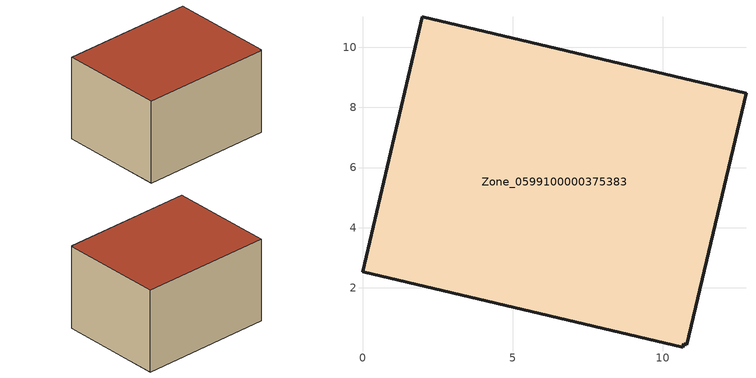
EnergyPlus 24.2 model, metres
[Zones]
Zone_0599100000375383
 floor ground (C_G): 2,11.01 12.76,8.48 10.79,0.11 10.69,0.14 10.66,0.03 0,2.53 z0
 wall outside (C_F): 12.76,8.48 2,11.01 0,2.53 10.66,0.03 10.69,0.14 10.79,0.11 12.76,8.48 z0:6.95
 roof outside (C_R): 2,11.01 0,2.53 10.66,0.03 10.69,0.14 10.79,0.11 12.76,8.48 z6.95
[BUILDING]
Pand.0599100000375383: North Axis=0; Terrain=City; Loads Convergence Tolerance Value=0.04; Temperature Convergence Tolerance Value=0.4; Solar Distribution=FullExterior; Maximum Number of Warmup Days=25; Minimum Number of Warmup Days=1
[Site:Location]
Rotterdam.The.Hague.AP_ZH_NLD Design_Conditions: Latitude=51.96; Longitude=4.45; Time Zone=1; Elevation=-4.5
[SITE:GROUNDTEMPERATURE:BUILDINGSURFACE]
18, 18, 18, 18, 18, 18, 18, 18, 18, 18, 18, 18
[MATERIAL] Thermal Absorptance=0.9; Solar Absorptance=0.7; Visible Absorptance=0.7
Name | Roughness | Thickness | Conductivity | Density | Specific Heat
G.D.1992-2005 | MediumSmooth | 0.15 | 0.06 | 540 | 1210
F.D.1992-2005 | Rough | 0.3 | 0.12 | 1920 | 840
R.D.1992-2005 | MediumRough | 0.2 | 0.08 | 1500 | 1000
[CONSTRUCTION]
C_G: G.D.1992-2005
C_F: F.D.1992-2005
C_R: R.D.1992-2005
[ZONE]
Zone_0599100000375383: Type=1; Multiplier=1; Ceiling Height=Autocalculate; Volume=Autocalculate; Floor Area=autocalculate; Part of Total Floor Area=Yes
[ZONEINFILTRATION:DESIGNFLOWRATE]
Infil_Zone_0599100000375383: Zone or ZoneList or Space or SpaceList=Zone_0599100000375383; Schedule=AlwaysOn; Design Flow Rate Calculation Method=Flow/Area; Flow Rate per Floor Area=0.0021; Constant Term Coefficient=1; Temperature Term Coefficient=0; Velocity Term Coefficient=0; Velocity Squared Term Coefficient=0
[HVACTEMPLATE:ZONE:IDEALLOADSAIRSYSTEM]
Zone_0599100000375383: Maximum Heating Supply Air Temperature=50; Minimum Cooling Supply Air Temperature=13; Maximum Heating Supply Air Humidity Ratio=0.0156; Minimum Cooling Supply Air Humidity Ratio=0.0077; Heating Limit=NoLimit; Cooling Limit=NoLimit; Dehumidification Control Type=ConstantSensibleHeatRatio; Cooling Sensible Heat Ratio=0.7; Dehumidification Setpoint=60; Humidification Control Type=None; Humidification Setpoint=30; Outdoor Air Method=None; Outdoor Air Flow Rate per Person=0.00944; Outdoor Air Flow Rate per Zone Floor Area=0; Outdoor Air Flow Rate per Zone=0; Demand Controlled Ventilation Type=None; Outdoor Air Economizer Type=NoEconomizer; Heat Recovery Type=None; Sensible Heat Recovery Effectiveness=0.7; Latent Heat Recovery Effectiveness=0.65
[ZONECONTROL:THERMOSTAT]
ThermostatControl_Zone_0599100000375383: Zone or ZoneList=Zone_0599100000375383; Control Type Schedule=DualSetpointControlType; Control 1=Thermostat_Zone_0599100000375383; Temperature Difference Between Cutout And Setpoint=0
[THERMOSTATSETPOINT:DUALSETPOINT]
Thermostat_Zone_0599100000375383: Heating Setpoint Temperature Schedule=HeatingSetpoint_Zone_0599100000375383; Cooling Setpoint Temperature Schedule=CoolingSetpoint_Zone_0599100000375383
[SCHEDULE:COMPACT]
HeatingSetpoint_Zone_0599100000375383: Through: 12/31, For: AllDays, Until: 24:00, 21
CoolingSetpoint_Zone_0599100000375383: Through: 12/31, For: AllDays, Until: 24:00, 24
DualSetpointControlType: Through: 12/31, For: AllDays, Until: 24:00, 4
AlwaysOn: Through: 12/31, For: AllDays, Until: 24:00, 1
